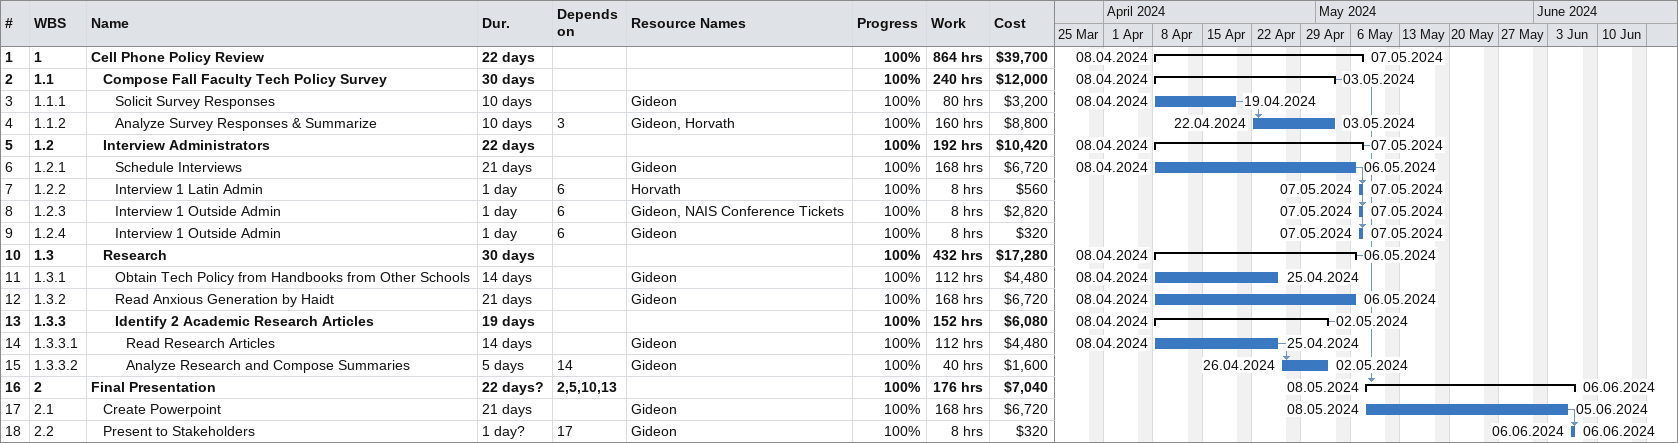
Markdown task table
| ID | WBS | Task | Duration | Start | Finish | Predecessors | Resources | % complete | Work (h) | Cost ($) |
|---|---|---|---|---|---|---|---|---|---|---|
| 1 | 1 | **Cell Phone Policy Review** | 22d | 2024-04-08 | 2024-05-07 |  |  | 100 | 864 | 39700 |
| 2 | 1.1 | **Compose Fall Faculty Tech Policy Survey** | 30d | 2024-04-08 | 2024-05-03 |  |  | 100 | 240 | 12000 |
| 3 | 1.1.1 | Solicit Survey Responses | 10d | 2024-04-08 | 2024-04-19 |  | Gideon | 100 | 80 | 3200 |
| 4 | 1.1.2 | Analyze Survey Responses & Summarize | 10d | 2024-04-22 | 2024-05-03 | 3 | Gideon, Horvath | 100 | 160 | 8800 |
| 5 | 1.2 | **Interview Administrators** | 22d | 2024-04-08 | 2024-05-07 |  |  | 100 | 192 | 10420 |
| 6 | 1.2.1 | Schedule Interviews | 21d | 2024-04-08 | 2024-05-06 |  | Gideon | 100 | 168 | 6720 |
| 7 | 1.2.2 | Interview 1 Latin Admin | 1d | 2024-05-07 | 2024-05-07 | 6 | Horvath | 100 | 8 | 560 |
| 8 | 1.2.3 | Interview 1 Outside Admin | 1d | 2024-05-07 | 2024-05-07 | 6 | Gideon, NAIS Conference Tickets | 100 | 8 | 2820 |
| 9 | 1.2.4 | Interview 1 Outside Admin | 1d | 2024-05-07 | 2024-05-07 | 6 | Gideon | 100 | 8 | 320 |
| 10 | 1.3 | **Research** | 30d | 2024-04-08 | 2024-05-06 |  |  | 100 | 432 | 17280 |
| 11 | 1.3.1 | Obtain Tech Policy from Handbooks from Other Schools | 14d | 2024-04-08 | 2024-04-25 |  | Gideon | 100 | 112 | 4480 |
| 12 | 1.3.2 | Read Anxious Generation by Haidt | 21d | 2024-04-08 | 2024-05-06 |  | Gideon | 100 | 168 | 6720 |
| 13 | 1.3.3 | **Identify 2 Academic Research Articles** | 19d | 2024-04-08 | 2024-05-02 |  |  | 100 | 152 | 6080 |
| 14 | 1.3.3.1 | Read Research Articles | 14d | 2024-04-08 | 2024-04-25 |  | Gideon | 100 | 112 | 4480 |
| 15 | 1.3.3.2 | Analyze Research and Compose Summaries | 5d | 2024-04-26 | 2024-05-02 | 14 | Gideon | 100 | 40 | 1600 |
| 16 | 2 | **Final Presentation** | 22d? | 2024-05-08 | 2024-06-06 | 2, 5, 10, 13 |  | 100 | 176 | 7040 |
| 17 | 2.1 | Create Powerpoint | 21d | 2024-05-08 | 2024-06-05 |  | Gideon | 100 | 168 | 6720 |
| 18 | 2.2 | Present to Stakeholders | 1d? | 2024-06-06 | 2024-06-06 | 17 | Gideon | 100 | 8 | 320 |
